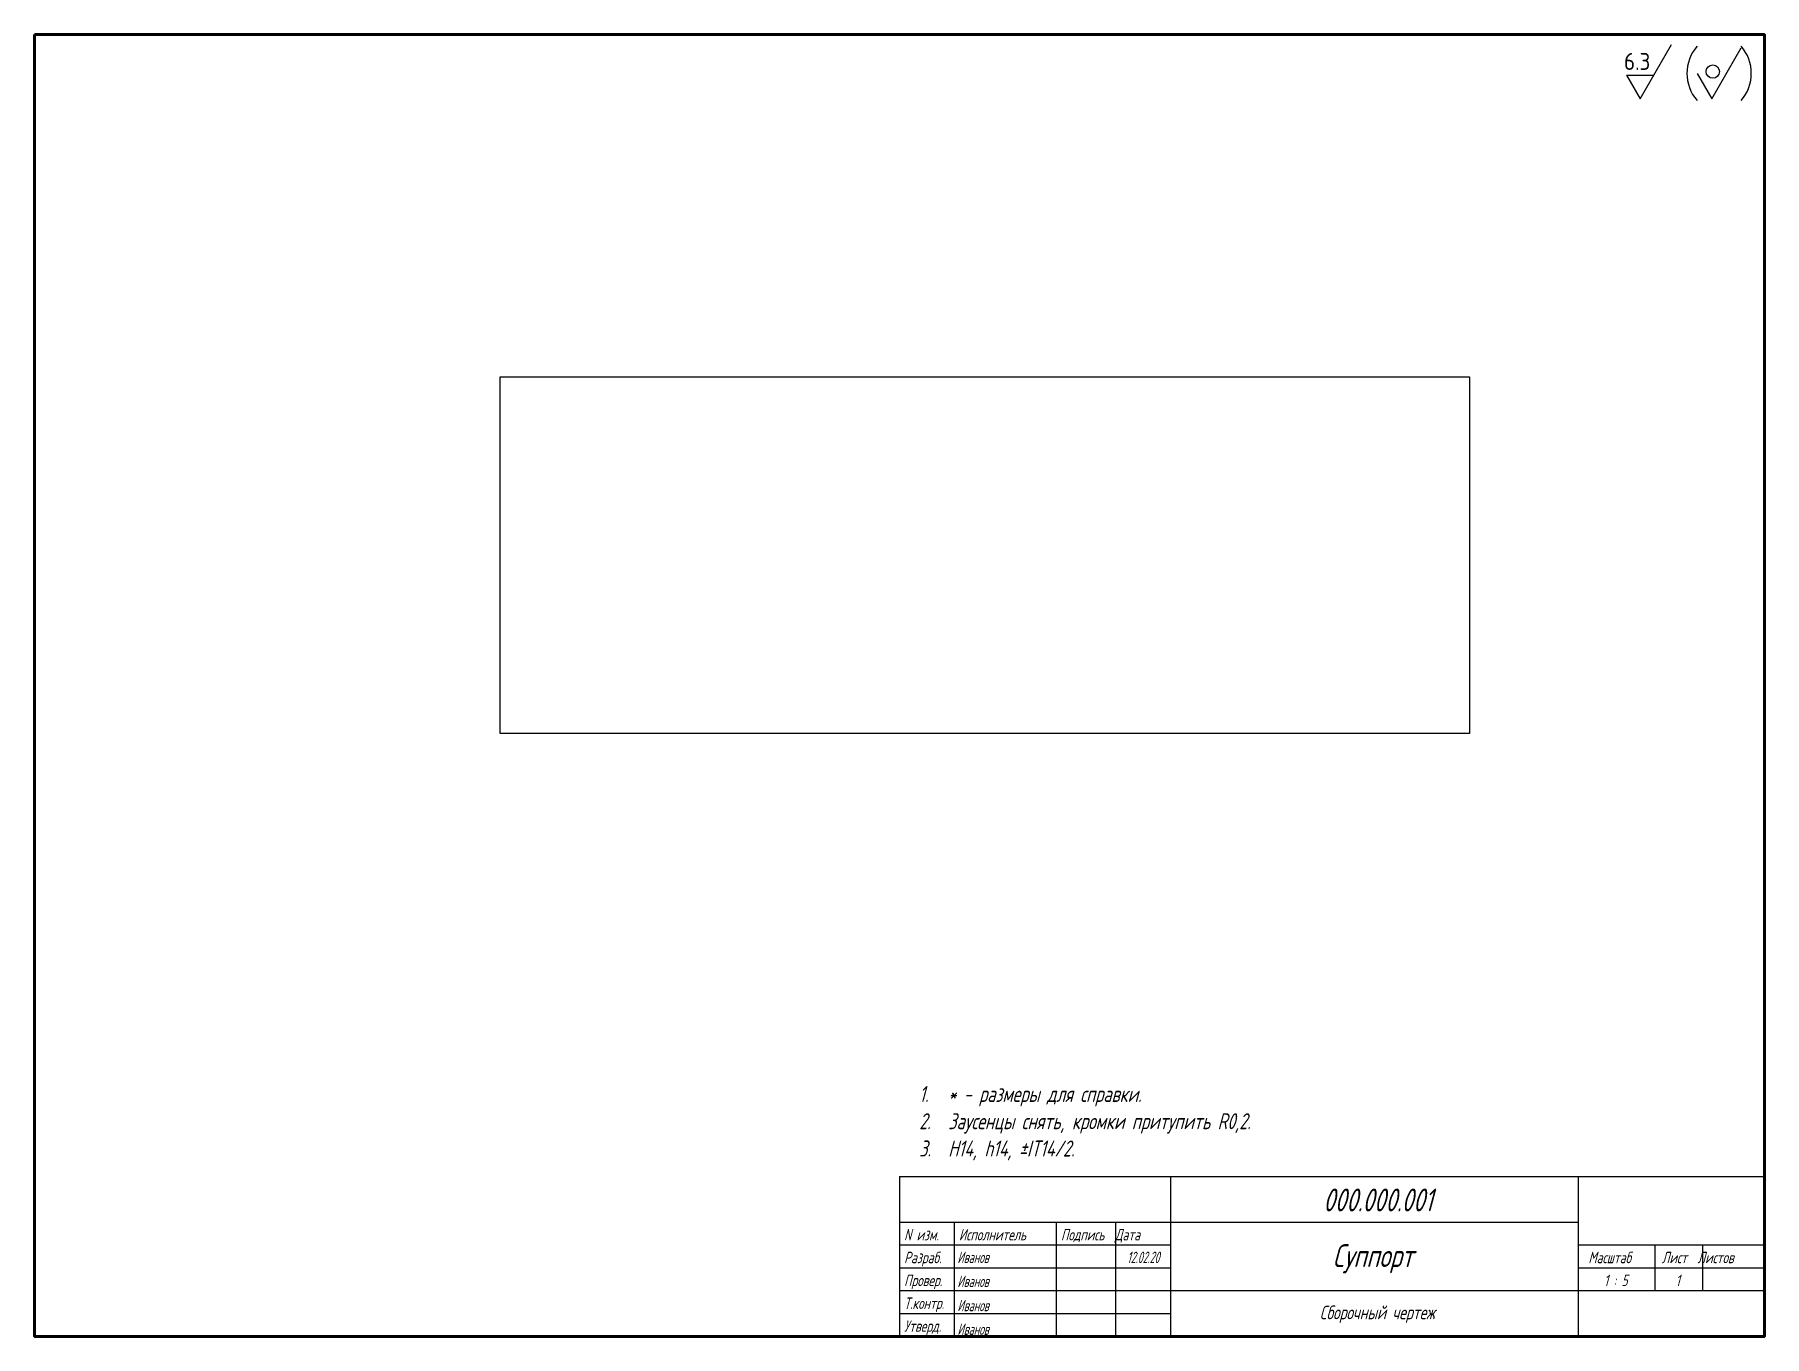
# Model space of a CAD drawing. Extents: x -272 to 106, y -4758 to -4473.
import ezdxf
from ezdxf.enums import TextEntityAlignment as Align

# ---------------------------------------------------------------- set-up
doc = ezdxf.new("R2010")
doc.units = 0
doc.layers.add('AM_5', color=92, linetype='Continuous', lineweight=25)
doc.layers.add('Print', color=5, linetype='Continuous', lineweight=60)
doc.layers.add('Text', color=7, linetype='Continuous')
doc.styles.add('ACISOTS', font='isocp.shx', dxfattribs={"height": 1})
doc.styles.add('STYLE25', font='simplex.shx', dxfattribs={"width": 0.7, "oblique": 15, "height": 2.5})
doc.styles.add('STYLE35', font='simplex.shx', dxfattribs={"width": 0.7, "oblique": 15, "height": 3.5})
doc.styles.add('STYLE50', font='simplex.shx', dxfattribs={"width": 0.7, "oblique": 15, "height": 5})

# ---------------------------------------------------------------- blocks, each defined once
blk = doc.blocks.new('*S1')
at = {"layer": 'AM_5', "color": 2, "ltscale": 0.5}
for p, q in [((748.59, 2132.24), (754.83, 2143.04)), ((762.84, 2132.24), (768.69, 2142.37)), ((745.87, 2136.97), (748.59, 2132.24)), ((745.87, 2136.97), (751.32, 2136.97)), ((759.92, 2137.3), (762.84, 2132.24))]:
    blk.add_line(p, q, dxfattribs=at)
for centre, start, end in [((766.11, 2137.3), 138.8879, 221.1121), ((762.5, 2137.3), 318.8879, 41.1121)]:
    blk.add_arc(centre, 8.21, start, end, dxfattribs=at)
at = {"layer": 'AM_5', "color": 2, "ltscale": 0.5, "insert": (750.62, 2137.98), "char_height": 3.375, "attachment_point": 9, "style": 'ACISOTS'}
blk.add_mtext('6.3', dxfattribs=at)

msp = doc.modelspace()

# ---------------------------------------------------------------- linework, layer by layer
at = {"color": 250}
for p, q in [((-83.28, -4723.04), (-83.28, -4758.04)), ((-83.28, -4723.04), (105.91, -4723.04)), ((-23.96, -4758.04), (-23.96, -4723.04)), ((65.24, -4730.04), (65.24, -4723.04)), ((65.24, -4758.04), (65.24, -4723.04)), ((-83.28, -4733.04), (65.24, -4733.04)), ((-71.28, -4758.04), (-71.28, -4733.04)), ((-48.96, -4758.04), (-48.96, -4733.04)), ((-35.96, -4758.04), (-35.96, -4733.04)), ((-83.28, -4738.04), (-23.96, -4738.04)), ((65.24, -4738.04), (105.91, -4738.04)), ((82.03, -4748.04), (82.03, -4738.04)), ((92.43, -4748.04), (92.43, -4738.04)), ((-83.28, -4743.04), (-23.96, -4743.04)), ((65.24, -4743.04), (105.91, -4743.04)), ((-83.28, -4748.04), (105.91, -4748.04)), ((-83.28, -4753.04), (-23.96, -4753.04))]:
    msp.add_line(p, q, dxfattribs=at)
msp.add_lwpolyline([(-170.61, -4548.16), (41.43, -4548.16), (41.43, -4626.15), (-170.61, -4626.15)], close=True)
at = {"color": 2}
msp.add_circle((94.62, -4481.4), 1.46, dxfattribs=at)
at = {"layer": 'Print'}
msp.add_lwpolyline([(-272.48, -4473.3), (105.91, -4473.3), (105.91, -4758.04), (-272.48, -4758.04)], close=True, dxfattribs=at)

# ---------------------------------------------------------------- block references
at = {"layer": 'AM_5', "ltscale": 0.5, "xscale": 1.099999999999909, "yscale": 1.099999999999909, "zscale": 1.099999999999909}
msp.add_blockref('*S1', (-744.73, -6832.81), dxfattribs=at)

# ---------------------------------------------------------------- texts
at = {"color": 2, "style": 'STYLE35', "oblique": 15, "width": 0.7}
for s, p in [('1.', (-78.98, -4706.77)), ('* - размеры для справки.', (-72.61, -4706.77)), ('2.', (-78.98, -4712.73)), ('Заусенцы снять, кромки притупить R0,2.', (-72.61, -4712.73)), ('3.', (-78.98, -4718.7)), ('H14, h14, %%PIT14/2.', (-72.61, -4718.7))]:
    msp.add_text(s, height=3.5, dxfattribs=at).set_placement(p)
at = {"color": 4, "style": 'STYLE25', "oblique": 15, "width": 0.7}
for s, p in [('N изм.', (-82.28, -4737.04)), ('Исполнитель', (-70.28, -4737.04)), ('Подпись  Дата', (-47.96, -4737.04)), ('Разраб.', (-82.28, -4742.04)), ('Масштаб', (67.41, -4742.04)), (' Лист  Листов', (82.31, -4742.04)), ('Провер.', (-82.28, -4747.04)), ('Т.контр.', (-82.28, -4752.04)), ('Утверд.', (-82.28, -4757.04))]:
    msp.add_text(s, height=2.5, rotation=360, dxfattribs=at).set_placement(p)
at = {"color": 5, "style": 'STYLE25', "oblique": 15, "width": 0.6}
for p in [(-70.61, -4741.99), (-70.61, -4747.24), (-70.61, -4752.54), (-70.61, -4757.71)]:
    msp.add_text('Иванов', height=2.5, rotation=360, dxfattribs=at).set_placement(p)
at = {"color": 5, "oblique": 15}
for s, height, style, width, p in [('12.02.20', 2.5, 'STYLE25', 0.6, (-29.96, -4742.01)), ('1 : 5', 2.5, 'STYLE25', 0.7, (73.41, -4747.04)), ('1', 2.5, 'STYLE25', 0.7, (86.97, -4747.04)), ('Сборочный чертеж', 3, 'STYLE35', 0.7, (21.2, -4754.3))]:
    msp.add_text(s, height=height, rotation=360, dxfattribs=dict(at, style=style, width=width)).set_placement(p, align=Align.CENTER)
at = {"style": 'STYLE50', "oblique": 15, "width": 0.7}
msp.add_text('Суппорт', height=5, rotation=360, dxfattribs=at).set_placement((20.28, -4742.88), align=Align.CENTER)
at = {"layer": 'Text', "style": 'STYLE50', "oblique": 15, "width": 0.7}
msp.add_text('000.000.001', height=5, rotation=360, dxfattribs=at).set_placement((21.38, -4730.7), align=Align.CENTER)

doc.saveas('drawing.dxf')
